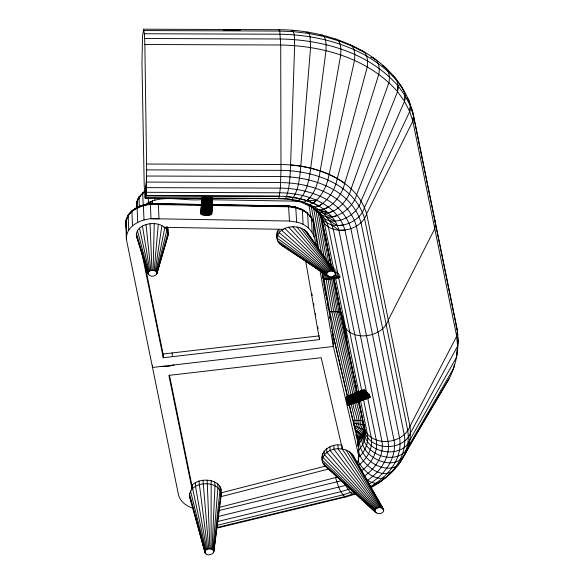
<?xml version="1.0" encoding="UTF-8"?>
<svg xmlns="http://www.w3.org/2000/svg" width="584" height="584" viewBox="0 0 584 584"><rect width="100%" height="100%" fill="white"/><g stroke="black" fill="none" stroke-linecap="round" stroke-linejoin="round"><path stroke-width="0.88" d="M213.795 552.077L221.161 495.495C220.913 479.099 189.209 480.231 189.45 496.378L204.918 552.325C206.86 558.559 218.891 551.844 211.05 548.989L211.182 480.749C204.575 479.318 196.823 480.325 191.888 485.26L192.056 488.99L168.885 375.388L321.185 357.7L342.392 449.125L342.29 446.891M201.458 198.429L145.241 198.224L146.183 192.297L146.65 169.871L144.854 44.501L144.365 33.741L143.635 29.2L279.291 29.696C334.019 29.937 400.573 56.925 413.523 115.668L457.389 330.785C459.469 347.005 456.63 363.861 449.264 378.476L401.573 459.52M156.972 273.473L156.074 271.283L153.096 270.217L154.242 223.606C146.715 223.052 135.583 226.993 136.379 236.118L148.095 273.721C149.453 277.239 155.745 276.984 156.972 273.473L168.082 235.235C168.966 227.782 160.534 223.869 154.242 223.606M202.188 204.473L150.365 203.604L150.986 218.693C139.956 219.65 125.582 226.446 126.4 239.382L178.638 495.531C180.741 501.97 186.683 506.386 193.034 508.153M212.569 197.793L211.715 213.934L210.182 214.956L206.378 215.328L202.546 214.832L203.049 197.823M211.576 197.786L211.021 214.664L211.977 197.823M202.312 197.618L201.67 214.511L202.546 214.832L204.276 196.764M212.218 198.093L211.547 214.313L212.437 198.064L212.269 200.801M366.584 398.646L347.816 404.997L346.276 397.113L363.993 389.813M347.976 404.449L348.013 405.267L365.759 398.631M212.065 549.354L214.978 485.771L214.81 482.041L211.182 480.749M201.874 197.823L201.115 214.138L201.67 214.511L202.626 197.662M125.896 223.767C125.582 211.167 139.656 204.677 150.417 203.714L156.366 204.108M126.275 223.197L126.429 220.051M139.357 196.596L136.941 201.604L136.598 206.897C137.021 203.487 136.561 197.253 140.766 196.071M203.663 197.991L145.577 197.779L146.657 176.025L280.889 176.514C312.279 176.813 351.079 189.384 361.014 222.577L404.281 434.73C407.99 457.527 390.448 477.369 371.461 487.246L373.57 485.501M146.657 176.025L145.569 197.772L146.577 182.084L280.67 182.573C310.323 182.836 346.998 194.698 356.364 226.066L399.58 437.971C402.996 458.776 387.499 477.296 370.176 486.611M152.636 203.86L152.351 200.407M368.862 484.216C384.068 475.478 397.105 458.644 394.032 440.241L350.882 228.629C342.173 199.378 307.98 188.347 280.349 188.121L146.416 187.632L146.183 192.289L279.94 192.786C305.403 192.961 336.946 203.108 344.932 230.081L388.024 441.387C390.74 457.221 380.242 471.938 367.54 480.267L366.124 479.128M201.078 213.372L201.173 211.591L201.115 214.138L202.006 197.888M201.312 208.919L201.765 200.02M211.693 209.984L212.058 202.86M212.525 197.867L211.715 213.934L211.51 213.547M201.772 197.618L200.918 213.751L201.765 198.451M202.546 214.832L203.59 196.896M204.758 196.874L203.67 215.087L205.517 197.115M210.16 196.961L209.072 215.175L210.736 197.122M210.182 214.956L211.174 197.925M211.671 210.817L212.16 202.626M206.079 197.188L204.984 215.255L206.875 197.275M207.481 197.312L206.378 215.328L208.276 197.246M208.868 197.231L207.78 215.306L209.554 197.523M323.66 278.794L323.514 279.729L322.091 272.874M145.569 197.772L146.577 182.084M349.509 44.318L352.232 46.158L354.05 49.625L354.838 54.48L354.539 60.386L329.062 174.448C327.149 185.325 322.207 196.436 313.068 203.071C302.505 198.458 290.978 196.363 279.481 196.246L145.898 195.757L146.416 187.632M201.363 208.911L201.765 202.67M212.89 549.887L217.941 487.662L217.774 483.939L214.81 482.041M358.795 400.77L363.898 425.809C365.153 432.963 362.357 440.314 357.496 445.555M154.227 270.385L158.279 224.212M338.019 274.495L328.376 227.234C326.31 218.796 320.054 212.007 312.761 207.597C318.901 214.656 327.952 220.175 337.391 215.401C346.385 211.62 354.035 204.086 356.693 194.552L397.521 91.651C398.668 86.169 397.981 79.307 393.032 75.891M407.304 97.82L409.223 100.791L410.377 105.981L409.712 111.544L404.478 101.346L397.521 91.651L398.098 85.95C369.103 52.721 323.332 39.807 280.532 38.989L144.649 38.493M213.481 550.551L220.044 490.027L219.876 486.304L217.774 483.939M318.251 212.138C328.515 230.388 356.846 217.817 361.168 200.786L404.478 101.346C407.033 93.382 401.799 86.68 397.032 80.891C388.484 70.912 378.089 62.758 366.803 56.1C340.479 41.384 310.235 34.69 280.225 34.237L144.365 33.741M404.478 101.346L405.106 95.71L398.098 85.95M333.632 268.647L324.543 224.095L323.317 220.314L319.163 213.211C326.77 234.104 359.197 225.906 364.533 207.342L409.712 111.551L410.377 105.981L405.106 95.71M213.496 552.844L213.817 550.157M214.036 548.369L214.905 541.2M215.226 538.514L215.445 536.725M215.766 534.039L216.095 531.352M217.496 519.716L217.715 517.92M358.065 461.396C363.503 470.551 373.891 480.924 385.476 477.778C392.645 472.266 398.814 465.419 403.186 457.476C406.508 451.987 406.544 445.322 409.939 439.92L456.63 357.065L457.557 346.144L456.703 336.245L412.844 121.18L413.523 115.668L410.377 105.981M320.47 214.766C324.405 237.644 360.649 233.403 366.628 213.802L412.844 121.18L413.523 115.668M213.788 551.296L221.139 492.699L220.971 488.969L219.876 486.304M364.095 424.261C366.029 433.211 365.489 443.541 358.386 450.395M454.301 364.379L453.856 367.883L408.15 446.877C397.638 469.295 355.138 452.206 364.511 428.444C360.832 450.33 395.288 459.812 407.8 444.059L408.384 437.219L407.822 430.736L364.518 218.394C354.138 183.807 313.717 170.689 280.992 170.36L146.65 169.871M212.335 198.465L278.524 198.706L278.999 198.268L280.349 188.121L280.992 170.36L280.714 44.997L279.794 31.069L279.291 29.696L278.736 30.215M155.242 270.75L161.899 225.512M143.226 205.093L142.686 193.297L144.525 191.567M128.706 229.943L128.159 215.175L132.21 210.642L137.693 207.116M327.938 276.166L326.609 274.086L276.911 237.943C279.298 225.249 298.563 223.577 306.717 231.753L334.961 272.356C337.311 276.217 330.522 278.239 327.938 276.166L281.649 245.382C276.371 242.251 275.247 234.381 278.458 229.461M326.609 274.086C327.281 270.531 332.676 270.063 334.961 272.356M342.1 445.373C330.632 442.073 315.791 453.848 324.375 465.295L375.476 512.19C377.76 514.73 384.345 513.781 383.666 509.686L353.619 456.352C347.29 444.993 324.733 446.483 322.2 460.002L374.87 510.708L375.476 512.19M374.87 510.708C375.578 506.919 381.892 506.503 383.666 509.686M125.859 224.563L126.4 239.382M156.074 271.283L164.863 227.41M156.658 271.94L166.966 229.767L166.834 226.789M156.315 274.071L156.979 271.48M456.462 355.079L457.316 351.729L456.98 350.181M156.972 272.692L168.061 232.439M156.673 274.239L168.082 235.235L167.893 228.716L167.075 226.716M278.524 198.706L284.788 198.976L285.671 198.545C290 188.004 289.971 176.178 290.569 164.936L294.657 45.589C294.234 40.544 295.3 34.785 292.628 30.259L291.584 30.755M370.789 57.269C378.541 58.298 380.221 67.883 378.804 74.299L344.662 183.391C341.852 196.932 324.857 218.715 310.141 205.904M144.409 205.115L143.511 204.933L143.372 205.721L144.014 219.956M148.095 273.721C147.876 271.166 150.993 270.063 153.096 270.217M220.358 497.539L220.891 496.174M204.918 552.325C204.765 549.332 208.692 548.369 211.05 548.989M354.32 424.962L354.97 423.305L354.948 420.232L351.239 404.245M356.634 436.387L360.591 433.613L363.854 429.714L364.409 428.284M357.437 463.696C362.576 444.022 352.334 423.32 349.385 404.019M357.817 441.044L359.664 436.883M127.436 218.044L128.1 216.569M138.956 198.502L139.948 196.29M362.328 433.759L360.051 438.723L357.452 441.876M364.752 429.495C363.233 434.189 359.35 437.949 359.547 443.081C360.226 450.607 365.051 456.965 370.76 461.586C378.943 468.412 396.003 472.682 401.12 460.25M364.036 431.277C355.225 447.264 375.023 463.105 390.149 462.835C407.909 462.842 411.647 440.073 409.961 426.262L366.628 213.802C355.977 178.332 314.528 164.885 280.962 164.52L146.555 164.038M388.842 474.303L388.192 475.631L378.855 482.771L375.6 483.326L371.745 482.472L367.54 480.267M395.259 467.872C384.403 483.019 362.182 464.55 358.174 451.746M401.58 459.462L422.269 424.042M423.166 422.502L449.264 378.476M284.788 198.976C291.445 198.932 297.657 202.188 304.169 202.312C314.688 195.888 318.229 182.405 320.178 170.959L340.713 54.962L340.925 49.012L340.224 44.194L338.676 40.836L336.377 39.164L334.931 39.223M315.469 244.762C315.71 233.52 307.512 224.198 296.65 222.102L295.745 207.079L288.554 205.918L284.532 206.254M136.707 206.386L137.094 205.86M143.635 29.2L142.525 36.171L141.97 62.554L144.204 185.216L144.912 197.056M354.824 427.649C360.708 420.633 353.313 411.121 353.094 403.42M364.372 431.08L361.532 434.481L356.7 437.869M144.248 192.231L143.554 192.311L138.912 197.465L136.831 202.101L137.079 207.546M128.064 215.708C133.232 208.656 141.912 205.422 150.336 204.458L202.152 205.327M309.907 197.648L306.965 200.677L300.475 198.779L286.635 196.553M358.065 457.944C364.657 452.169 368.993 443.234 367.424 434.365L360.518 400.507M301.716 202.414C308.403 205.663 316.367 209.911 322.762 203.407C330.288 197.151 335.398 188.194 337.26 178.616L367.292 66.861L367.672 60.999L366.803 56.1L364.737 52.509L361.62 50.465L360.043 50.326M305.636 203.626L306.797 204.415L309.724 204.495L313.068 203.079L316.594 200.276L306.965 200.684C320.988 205.48 335.099 215.219 338.932 230.322L381.965 441.321C384.403 455.454 375.308 468.769 363.978 476.325M127.108 218.788C124.341 221.029 126.137 225.723 126.48 228.709M358.459 465.368C366.942 459.082 373.205 448.512 371.3 437.686L363.467 399.303M361.16 471.032C370.935 464.192 378.396 452.352 376.257 440.066L367.701 398.098M355.568 431.693C366.11 424.699 357.685 411.085 356.51 401.719M356.182 433.189C367.891 426.408 360.058 411.676 358.24 401.85M355.839 435.248L359.481 432.7L362.562 429.014L364.139 424.955L353.59 423.203M361.576 435.795L357.284 438.796L357.992 440.329M357.722 439.621L360.649 437.569M142.766 192.851L144.255 191.881M142.686 193.297L144.182 192.326M134.079 209.787L136.145 208.444M144.007 205.51C160.651 193.114 182.975 201.589 201.852 199.582M322.762 203.407L318.689 205.933L313.068 203.079M315.375 209.108C328.42 221.986 348.268 202.217 351.166 188.727L388.922 82.6C390.36 76.19 388.761 68.255 382.17 65.415M374.344 485.041L381.286 480.836M323.77 209.211L328.332 207.006M362.116 390.419L346.473 397.383L346.641 397.923M362.898 390.178L346.276 397.113L364.839 389.951M362.825 390.024L346.349 397.113L363.182 390.156M353.094 403.128L348.027 404.989L349.67 404.281M143.554 192.311L139.007 196.991L139.364 207.444M364.861 390.368L346.312 397.938L364.905 390.981M365.796 391.032L346.421 398.697L366.716 391.47M346.261 397.397L364.839 390.097M348.027 404.989L350.561 403.989M143.722 204.809L137.328 207.298L131.918 211.036L132.488 225.782M366.781 391.893L346.575 399.624L367.73 392.419M350.415 488.764L340.903 491.691L217.949 521.432M353.955 491.407L342.903 494.867L217.138 525.286M356.109 493.071L344.721 496.619L217.022 527.505L218.387 527.754L346.217 496.838L356.306 493.816M210.926 198.02L285.671 198.545L298.256 200.582L304.169 202.312L314.842 207.094L319.47 210.079L328.237 212.875L333.23 211.021M369.431 394.061L346.765 400.668L367.81 392.864M356.474 401.887L365.767 398.485M368.241 398.04L347.94 405.267L369.03 397.901M370.241 397.259L347.816 404.997L368.971 397.784M174.017 364.956L168.484 366.387L160.812 366.438M346.765 400.668L368.424 393.536M347.648 404.464L370.168 397.047M369.519 394.485L346.984 401.741L369.657 395.171M369.971 396.448L347.443 403.705L370.088 396.748M369.752 395.58L347.217 402.777L369.884 396.083M341.56 480.698L218.635 510.635M354.729 494.407L352.846 494.305L350.582 492.684L345.546 485.406L217.817 516.592M337.391 215.401L332.033 216.868L323.536 213.416L319.47 210.079L328.237 212.883M221.387 492.765L325.989 465.952M220.679 496.721L328.792 468.996M219.131 507.423L337.961 476.953M306.067 32.507L307.746 32.084L309.118 33.529L310.089 36.748L310.578 47.508L300.804 166.17C299.658 177.412 298.92 189.917 292.066 199.319L290.635 199.677M300.329 209.335L302.067 209.342L307.586 213.036L308.367 227.782M133.393 210.24L132.707 210.371L128.509 214.722L125.983 220.343L126.633 234.586M288.387 206.021L295.467 206.97L302.337 209.678L303.096 224.409M143.511 204.933L150.417 203.714M320.098 35.361L322.397 35.069L324.244 36.609L338.676 40.836L352.232 46.158L364.737 52.509M296.3 200.83L298.256 200.582C307.177 192.603 309.133 179.492 310.717 168.192L325.996 50.647L326.106 44.676L325.507 39.887L324.244 36.609L309.118 33.529L293.511 31.646L279.794 31.069L144.014 30.572M330.945 267.151L332.734 266.924M330.851 267.435L332.639 267.209M331.705 267.976L333.493 267.749M331.719 268.954L334.406 268.611M332.697 270.078L335.384 269.735M333.727 271.377L336.413 271.027M322.273 274.363L324.959 274.013M334.8 272.75L337.486 272.407M322.485 275.831L326.96 275.254M335.012 274.217L338.596 273.757M322.718 277.174L328.982 276.363M333.457 275.794L339.72 274.984M322.952 278.298L339.954 276.115M323.171 279.137L340.18 276.947M325.405 279.218L328.091 278.867M329.88 278.641L332.566 278.291M334.355 278.064L337.041 277.721M323.368 279.627L339.472 277.553M323.514 279.729L338.735 277.772M143.277 256.887L163.082 354.006L319.324 335.866M141.445 250.813L163.25 357.736L319.492 339.589L319.39 337.355M152.271 202.079L148.175 202.458L148.54 204.239M343.29 225.03L337.413 225.65L329.777 220.942L323.536 213.416M341.385 312.25L335.61 311.622L329.814 311.878L349.385 396.251M341.399 312.301L337.296 311.535L329.748 311.549L324.083 279.371M344.932 230.081L338.932 230.322L331.88 225.044L329.777 220.942M223.263 30.01L240.542 30.076M144.854 44.501L280.714 44.997C323.237 45.815 368.701 58.641 397.514 91.644M145.898 195.757L279.488 196.239M211.875 199.75L300.249 201.232M211.277 204.626L288.554 205.918L289.474 221.015L296.65 222.102M150.329 203.699L202.217 204.568M211.32 204.721L288.686 206.013M202.115 204.853L150.322 203.984L143.394 205.239L137.116 207.641L137.707 222.373M211.35 205.006L288.781 206.298L295.927 207.386M179.879 204.502L191.523 204.699M215.233 205.093L226.3 205.283M249.886 205.678L260.88 205.86M211.277 205.48L288.825 206.78L296 207.868L302.446 210.174L307.717 213.54M289.474 221.015L150.986 218.693L159.009 218.832L158.366 204.597M163.856 227.329L283.831 229.337M362.547 420.414L352.882 420.363L349.619 406.493M346.217 496.838L344.721 496.619C339.37 491.509 337.603 483.844 335.369 477.033M291.409 206.802L293.022 207.05M309.389 216.175C316.331 219.489 312.447 230.87 314.053 236.732M353.999 425.794L363.854 429.714M295.095 207.035L302.337 209.678M281.649 245.382L284.97 246.996M326.982 217.051L335.106 221.161M305.928 203.582L308.834 205.057M301.636 209.174L307.586 213.036M301.753 209.612L305.235 211.839M310.155 205.926L311.484 206.794M279.094 243.236L327.222 275.568M287.197 248.499L290.175 250.507M292.409 252.011L295.387 254.025M297.614 255.529L300.592 257.537M302.826 259.048L305.804 261.055M308.031 262.559L328.865 276.619M326.77 274.86L277.473 240.696L277.378 238.462M328.478 275.86L329.953 276.889M399.784 85.293L401.208 86.33L403.573 90.951M326.763 273.305L277.444 235.155L277.276 231.425M372.555 57.531L375.3 59.787M327.201 272.567L279.021 232.527L278.889 229.548M281.554 230.235L327.909 271.932M332.26 472.346L324.375 465.295L324.31 463.805M333.588 473.573L346.903 485.83M348.232 487.056L376.191 512.788M322.762 462.762L375.03 511.482M369.205 505.773L373.161 509.511M284.853 228.439L328.836 271.429M375.016 509.927L322.726 457.214L322.558 453.491M288.7 227.264L329.916 271.1M375.461 509.19L324.31 454.586L324.142 450.863M362.292 435.292L355.327 429.868C363.518 422.546 355.532 411.202 354.853 402.537M311.454 217.744L306.68 212.401L311.454 217.744L312.104 231.979M376.169 508.547L326.836 452.301L326.668 448.578M292.839 226.782L331.07 270.961M312.827 221.453L313.411 222.489M377.089 508.051L330.135 450.505L329.967 446.782M296.979 227.037L332.23 271.034M378.169 507.722L333.99 449.33L333.822 445.599M300.84 227.994L333.311 271.304M330.763 267.216L332.902 270.158M304.162 229.607L334.245 271.75M379.33 507.584L338.121 448.848L337.953 445.125M335.413 273.064L306.717 231.753M380.491 507.657L342.268 449.096L342.166 446.862M411.516 109.098L412.355 110.42L457.389 330.785L456.703 336.245L409.961 426.262C403.486 443.92 373.921 447.461 364.905 430.306L358.912 400.923M342.472 320.755C346.312 342.698 382.345 339.253 388.294 320.032L434.773 228.716L435.46 223.227L434.284 217.956M346.129 450.06L381.571 507.927M349.451 451.666L382.498 508.372M372.877 491.502L373.789 493.079M375.162 495.451L376.074 497.028M376.987 498.612L377.899 500.189M378.804 501.766L382.002 507.299M382.914 508.876L383.827 510.46M352.006 453.819L383.214 508.978M344.509 483.194L345.546 485.406M310.907 216.773L312.506 220.672M136.379 236.118L137.474 238.79M189.45 496.378L191.734 503.401M409.712 111.551L412.837 121.173M331.88 225.044L333.289 229.359L366.606 392.747M137.736 239.659L148.402 274.465M136.357 233.323L148.088 272.932M358.671 455.491L333.376 346.458L332.734 332.216L332.143 331.15L347.787 397.259M144.912 197.049L145.241 198.224M192.209 505.145L205.225 553.07M189.435 493.582L204.911 551.544M137.422 230.592L148.387 272.173M205.152 551.121L205.809 553.734M190.501 490.852L205.21 550.778M346.83 338.194L342.114 315.075M347.224 342.122L340.246 312.031L335.8 286.802M338.881 311.819L356.525 387.893M337.326 311.681L356.189 393.01M335.61 311.622L354.663 393.769M333.771 311.63L353.013 394.594M331.829 311.717L351.254 395.485M332.099 330.741L347.363 396.74M353.116 421.56L355.583 432.189M355.992 433.963L357.43 440.168M321.215 216.445L331.668 267.355M457.571 337.676L458.25 340.735L457.557 346.144L410.53 432.897C403.128 452.33 367.591 450.884 364.219 429.495M139.496 228.118L148.971 271.48M205.787 550.084L192.567 488.37L192.399 484.647M338.559 277.174L361.839 391.316M335.45 277.553L358.883 392.484M333.851 278.042L357.277 392.908M321.236 216.591L331.624 267.56M333.763 278.021L357.182 392.864M353.619 456.352L353.904 457.732M276.743 234.213L277.166 236.279M322.171 456.965L322.66 460.528M150.205 202.239L150.57 204.02M169.44 375.213L191.888 485.26M335.165 283.211L335.479 285.007M325.259 234.52L330.953 266.837M333.004 278.502L338.851 311.71M320.076 213.773L328.923 263.997M331.449 278.349L337.296 311.535M317.9 211.058L326.894 262.143M329.894 279.167L335.574 311.433M315.9 210.211L324.259 257.675M328.047 279.159L333.719 311.396M313.491 207.656L321.682 254.179M326.098 279.232L331.77 311.44M311.177 206.079L318.886 249.872M313.25 221.949L318.119 249.258M322.047 271.56L322.675 275.122M322.988 276.911L332.734 332.216M313.301 224.125L313.615 225.906M315.024 233.936L315.338 235.717M316.754 243.747L317.068 245.528M323.193 280.313L323.507 282.094M323.821 283.882L324.135 285.664M324.448 287.445L325.237 291.905M325.551 293.694L325.865 295.475M326.179 297.256L326.493 299.044M327.274 303.498L327.595 305.286M327.909 307.067L328.223 308.856M329.632 316.878L329.945 318.66M331.362 326.69L331.675 328.471M308.98 205.458L311.184 217.963M320.025 270.626L333.376 346.458L152.519 367.453L152.409 365.117M311.9 293.745L312.221 295.533M313.637 303.6L313.958 305.396M315.375 313.462L315.688 315.25M317.747 326.901L318.061 328.697M305.6 260.719L319.492 339.589M206.612 549.507L195.509 486.311L195.341 482.588M142.43 226.052L149.789 270.903M207.619 549.091L198.947 481.085M146.037 224.555L150.803 270.48M456.214 325.485L456.52 329.084M208.751 548.851L202.977 480.252M358.299 451.563L358.7 460.462M343.991 323.047L344.159 326.675L344.137 326.295M343.399 323.572L343.472 325.237M221.059 493.254L221.161 495.495M207.145 480.136L209.919 548.821M172.163 352.955L172.331 356.678M163.082 354.006L163.25 357.736M154.672 197.458L154.797 200.173M148.278 198.056L148.482 202.59M150.066 223.723L151.928 270.246M220.971 488.969L220.986 491.071M167.893 228.716L167.915 231.512M290.569 164.929A91.673 61.342 -2.6 0 1 344.662 183.383M358.021 441.249L357.861 440.694L358.05 446.22L358.021 441.249"/></g></svg>
